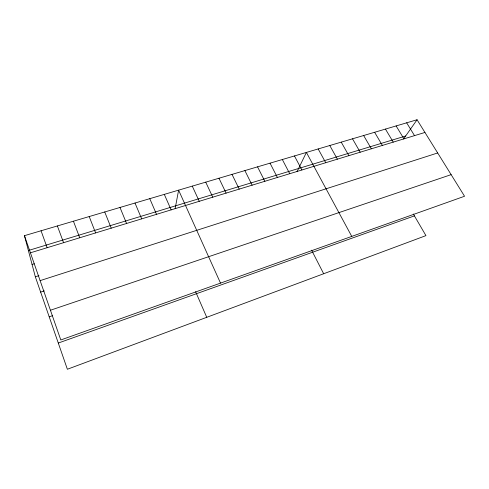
<?xml version="1.0" encoding="UTF-8"?>
<svg xmlns="http://www.w3.org/2000/svg" width="489" height="489" viewBox="0 0 489 489"><rect width="100%" height="100%" fill="white"/><g stroke="black" fill="none" stroke-linecap="round" stroke-linejoin="round"><path stroke-width="0.73" d="M175.135 208.693L178.607 190.154L220.515 283.113M297.031 171.743L306.395 152.421L351.756 236.401M403.614 138.919L417.056 119.75L464.55 196.254L60.795 339.959L24.45 235.674L417.056 119.75M58.295 343.046L414.415 215.881M49.206 316.823L52.69 315.631M50.434 310.24L451.133 174.646M40.63 292.086L44.261 290.894M40.116 280.625L437.673 152.959M413.321 214.011L425.943 235.625L67.372 369.25L35.336 276.792L38.937 275.643M32.06 264.433L34.218 263.76M30.422 252.807L424.941 132.452M28.374 250.509L405.681 135.979M406.665 122.818L414.519 135.63M396.127 125.93L403.951 138.852M385.448 129.084L393.235 142.122M374.623 132.281L382.38 145.435M363.645 135.52L371.365 148.797M352.514 138.809L360.197 152.201M341.23 142.14L348.871 155.655M329.782 145.52L337.379 159.163M318.174 148.943L325.729 162.715M294.451 155.948L301.909 169.983M282.33 159.53L289.739 173.699M270.032 163.161L277.385 177.464M311.591 250.185L323.663 273.742M257.55 166.847L264.849 181.291M244.885 170.588L252.128 185.172M232.024 174.384L239.207 189.109M218.974 178.234L226.095 193.112M205.722 182.146L212.776 197.177M192.269 186.12L199.255 201.303M164.304 194.377L171.144 209.879M195.618 291.719L206.743 317.312M149.775 198.668L156.529 214.335M135.007 203.027L141.676 218.864M119.994 207.464L126.578 223.473M104.732 211.969L111.223 228.155M89.212 216.554L95.612 232.923M73.429 221.211L79.731 237.764M57.384 225.949L63.576 242.691M41.058 230.771L47.146 247.703M24.45 235.674L35.336 276.792"/></g></svg>
